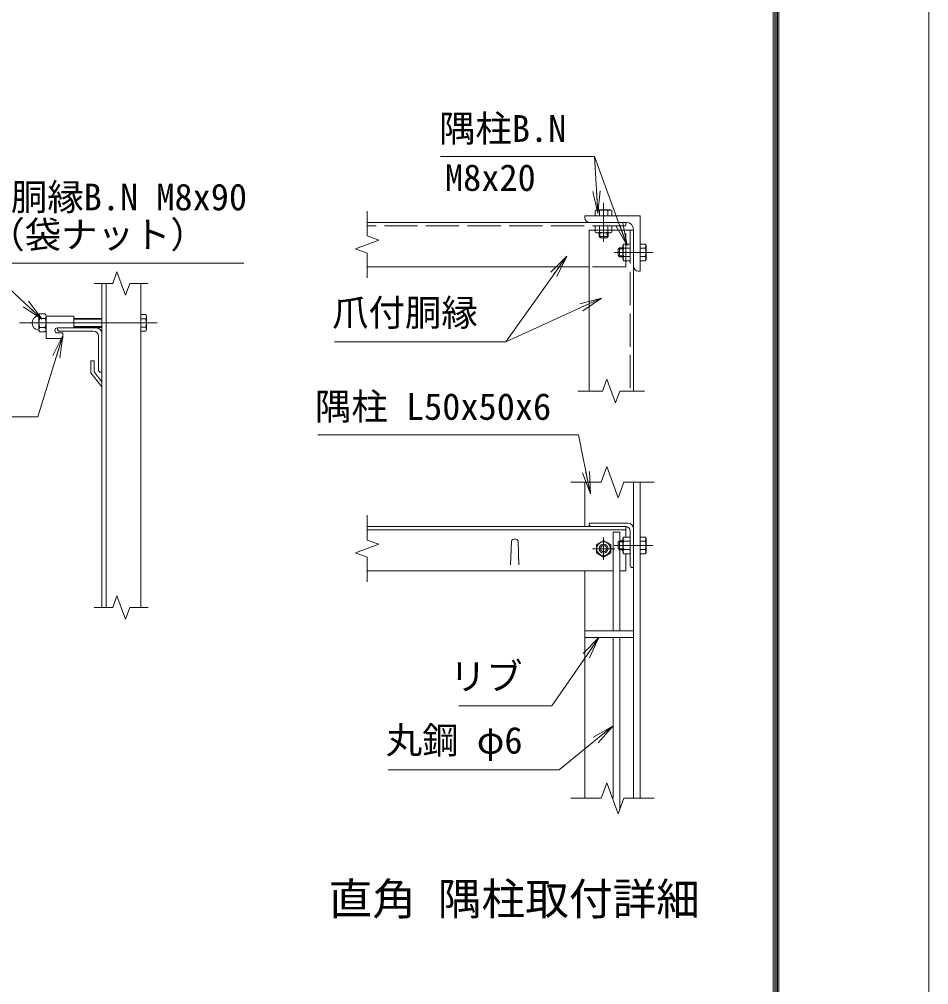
# Model space of a CAD drawing. Units: millimetres, scale not verified. Extents: x -4200 to 4200, y -2970 to 2970.
# Drawn here: x 2561 to 4200, y -566 to 1174 of the extents above; entities that cross this region are included whole.
import ezdxf
from ezdxf.enums import TextEntityAlignment as Align

# ---------------------------------------------------------------- set-up
doc = ezdxf.new("R2010")
doc.units = ezdxf.units.MM
doc.header["$LTSCALE"] = 10
doc.linetypes.add('DASHED', pattern=[7.5, 6, -1.5])
doc.linetypes.add('USER1', pattern=[50.8, 31.75, -6.35, 6.35, -6.35])
for name, color, linetype, lineweight in [('0-0_D-STR1', 1, 'Continuous', 18), ('0-1_D-BMK', 2, 'USER1', 13), ('0-2_D-STR-DIM', 7, 'Continuous', 13), ('0-3_D-STR3', 3, 'Continuous', 13), ('0-7_D-STR-TXT', 7, 'Continuous', 13), ('0-8_0', 7, 'Continuous', 18), ('0-B_D-TTL', 7, 'Continuous', 18)]:
    doc.layers.add(name, color=color, linetype=linetype, lineweight=lineweight)
doc.layers.add('0-9_D-TTL-TXT', color=7, linetype='Continuous')
doc.styles.add('ＭＳ ゴシック', font='')
doc.styles.get('ＭＳ ゴシック').set_extended_font_data('MS Gothic')

# ---------------------------------------------------------------- blocks, each defined once
blk = doc.blocks.new('_Open')
at = {"layer": '0-8_0'}
blk.add_line((-10, 1.667), (0, 0), dxfattribs=at)
blk.add_lwpolyline([(-10, -1.667), (0, 0), (-10, 0)], dxfattribs=at)

msp = doc.modelspace()

# ---------------------------------------------------------------- linework, layer by layer
at = {"layer": '0-0_D-STR1'}
for p, q in [((3580.2, 820.23), (3680.2, 820.23)), ((3580.2, 817.23), (3580.2, 820.23)), ((3680.2, 820.23), (3680.2, 720.23)), ((3654.2, 808.23), (3188.2, 808.23)), ((3655.2, 808.23), (3589.2, 808.23)), ((3588.2, 794.23), (3588.2, 504.23)), ((3668.2, 729.23), (3668.2, 795.23)), ((3588.2, 728.23), (3188.2, 728.23)), ((3680.2, 720.23), (3677.2, 720.23)), ((2710.11, 114.07), (2710.11, 698.02)), ((2718.11, 114.07), (2718.11, 698.02)), ((2780.11, 114.07), (2780.11, 698.02)), ((2630.11, 618.02), (2700.11, 618.02)), ((2630.11, 616.02), (2630.11, 618.02)), ((2634.11, 612.02), (2695.11, 612.02)), ((2704.11, 603.02), (2704.11, 542.02)), ((2710.11, 608.02), (2710.11, 538.02)), ((2696.11, 558.77), (2690.11, 558.77)), ((2690.11, 558.77), (2690.11, 536.77)), ((2696.11, 558.77), (2696.11, 539.02)), ((2690.11, 536.77), (2710.11, 511.77)), ((2696.11, 539.02), (2710.11, 520.92)), ((2708.11, 538.02), (2710.11, 538.02)), ((2710.11, 520.92), (2710.11, 511.77)), ((3580.2, 260.06), (3580.2, 340.06)), ((3668.2, 340.06), (3668.2, -229.94)), ((3680.2, 340.06), (3680.2, -229.94)), ((3658.2, 266.06), (3588.2, 266.06)), ((3588.2, 264.06), (3588.2, 266.06)), ((3654.2, 260.06), (3188.2, 260.06)), ((3654.2, 254.06), (3188.2, 254.06)), ((3653.2, 260.06), (3592.2, 260.06)), ((3654.2, 241.07), (3654.2, 260.06)), ((3662.2, 190.06), (3662.2, 251.06)), ((3668.2, 186.06), (3668.2, 256.06)), ((3448.2, 233.8), (3446.7, 190.8)), ((3460.2, 233.8), (3461.7, 190.8)), ((3654.2, 180.06), (3654.2, 211.04)), ((3631.47, 180.06), (3188.2, 180.06)), ((3580.2, -229.94), (3580.2, 180.06)), ((3654.2, 180.06), (3643.47, 180.06)), ((3666.2, 186.06), (3668.2, 186.06)), ((3580.2, 72.06), (3668.2, 72.06)), ((3580.2, 60.06), (3668.2, 60.06))]:
    msp.add_line(p, q, dxfattribs=at)
at = {"layer": '0-0_D-STR1', "linetype": 'DASHED'}
for p, q in [((3654.2, 802.23), (3188.2, 802.23)), ((3654.2, 728.23), (3654.2, 808.23)), ((3662.2, 794.23), (3662.2, 504.23)), ((3654.2, 728.23), (3588.2, 728.23))]:
    msp.add_line(p, q, dxfattribs=at)
at = {"layer": '0-0_D-STR1'}
msp.add_lwpolyline([(3588.2, 794.23), (3668.2, 794.23), (3668.2, 504.23)], dxfattribs=at)
for centre, radius, start, end in [((3589.2, 817.23), 9, 180, 270), ((3655.2, 795.23), 13, 360, 90), ((3677.2, 729.23), 9, 180, 270), ((2634.11, 616.02), 4, 180, 270), ((2695.11, 603.02), 9, 0, 90), ((2700.11, 608.02), 10, 0, 90), ((2708.11, 542.02), 4, 180, 270), ((3592.2, 264.06), 4, 180, 270), ((3658.2, 256.06), 10, 0, 90), ((3653.2, 251.06), 9, 0, 90), ((3454.2, 231.3), 6.5, 22.61986, 157.38014), ((3666.2, 190.06), 4, 180, 270)]:
    msp.add_arc(centre, radius, start, end, dxfattribs=at)
at = {"layer": '0-1_D-BMK'}
for p, q in [((3614.2, 773.23), (3614.2, 843.23)), ((3633.2, 754.23), (3703.2, 754.23)), ((2561.65, 627.02), (2810.11, 627.02)), ((3614.2, 200.06), (3614.2, 240.06)), ((3634.2, 220.06), (3594.2, 220.06)), ((3633.2, 226.06), (3703.2, 226.06)), ((3692.2, 226.06), (3656.2, 226.06))]:
    msp.add_line(p, q, dxfattribs=at)
at = {"layer": '0-2_D-STR-DIM'}
for p, q in [((3188.2, 828.49), (3188.2, 783.88)), ((3188.2, 753.09), (3188.2, 708.49)), ((2696.61, 698.02), (2729.72, 698.02)), ((2760.5, 698.02), (2793.61, 698.02)), ((3612.55, 504.23), (3620.25, 525.37)), ((3620.25, 525.37), (3635.64, 483.08)), ((3567.94, 504.23), (3612.55, 504.23)), ((3635.64, 483.08), (3643.33, 504.23)), ((3643.33, 504.23), (3687.94, 504.23)), ((3619.94, 368.25), (3609.68, 340.06)), ((3640.46, 311.87), (3619.94, 368.25)), ((3609.68, 340.06), (3555.2, 340.06)), ((3650.72, 340.06), (3640.46, 311.87)), ((3705.2, 340.06), (3650.72, 340.06)), ((3188.2, 280.32), (3188.2, 235.71)), ((3188.2, 204.93), (3188.2, 160.32)), ((2737.42, 135.21), (2729.72, 114.07)), ((2752.81, 92.93), (2737.42, 135.21)), ((2696.61, 114.07), (2729.72, 114.07)), ((2760.5, 114.07), (2752.81, 92.93)), ((2760.5, 114.07), (2793.61, 114.07)), ((3609.68, -229.94), (3555.2, -229.94)), ((3705.2, -229.94), (3650.72, -229.94))]:
    msp.add_line(p, q, dxfattribs=at)
for points in [[(3188.2, 783.88), (3209.35, 776.18), (3167.06, 760.79), (3188.2, 753.09)], [(2760.5, 698.02), (2752.81, 676.87), (2737.42, 719.16), (2729.72, 698.02)], [(3188.2, 235.71), (3209.35, 228.01), (3167.06, 212.62), (3188.2, 204.93)], [(3650.72, -229.94), (3640.46, -258.13), (3619.94, -201.75), (3609.68, -229.94)]]:
    msp.add_lwpolyline(points, dxfattribs=at)
at = {"layer": '0-3_D-STR3'}
for p, q in [((3601.6, 830.83), (3599.19, 829.43)), ((3599.19, 820.23), (3599.19, 829.43)), ((3629.21, 820.23), (3599.19, 820.23)), ((3626.8, 830.83), (3601.6, 830.83)), ((3606.7, 820.23), (3606.7, 829.43)), ((3621.71, 820.23), (3621.71, 829.43)), ((3626.8, 830.83), (3629.21, 829.43)), ((3629.21, 820.23), (3629.21, 829.43)), ((3599.19, 802.23), (3599.19, 790.68)), ((3599.19, 802.23), (3629.21, 802.23)), ((3606.7, 802.23), (3606.7, 790.68)), ((3621.71, 802.23), (3621.71, 790.68)), ((3629.21, 802.23), (3629.21, 790.68)), ((3599.19, 790.68), (3601.7, 789.23)), ((3601.7, 789.23), (3626.7, 789.23)), ((3606.2, 789.23), (3606.2, 782.63)), ((3607.7, 789.23), (3607.7, 781.13)), ((3620.7, 789.23), (3620.7, 781.13)), ((3622.2, 789.23), (3622.2, 782.63)), ((3629.21, 790.68), (3626.7, 789.23)), ((3619.8, 780.23), (3608.6, 780.23)), ((3622.2, 782.63), (3619.8, 780.23)), ((3649.2, 741.73), (3649.2, 766.73)), ((3662.2, 739.21), (3662.2, 769.24)), ((3680.2, 769.24), (3689.41, 769.24)), ((3680.2, 769.24), (3680.2, 739.21)), ((3690.8, 766.83), (3689.41, 769.24)), ((3690.8, 766.83), (3690.8, 741.63)), ((3642.6, 762.23), (3640.2, 759.83)), ((3640.2, 759.83), (3640.2, 748.63)), ((3642.6, 746.23), (3640.2, 748.63)), ((3649.2, 760.73), (3641.1, 760.73)), ((3642.6, 762.23), (3642.6, 746.23)), ((3649.2, 762.23), (3642.6, 762.23)), ((3662.2, 761.73), (3650.65, 761.73)), ((3680.2, 761.73), (3689.41, 761.73)), ((3649.2, 747.73), (3641.1, 747.73)), ((3649.2, 746.23), (3642.6, 746.23)), ((3662.2, 746.72), (3650.65, 746.72)), ((3680.2, 746.72), (3689.41, 746.72)), ((3680.2, 739.21), (3689.41, 739.21)), ((3690.8, 741.63), (3689.41, 739.21)), ((2596.61, 639.49), (2596.61, 614.79)), ((2596.61, 639.49), (2596.61, 614.79)), ((2607.61, 643.22), (2598.61, 643.22)), ((2598.61, 635.12), (2607.61, 635.12)), ((2609.61, 639.49), (2609.61, 614.79)), ((2609.61, 639.49), (2609.61, 614.79)), ((2609.61, 639.02), (2659.61, 639.02)), ((2609.61, 639.02), (2609.61, 599.02)), ((2659.61, 639.02), (2659.61, 618.02)), ((2710.11, 635.02), (2659.61, 635.02)), ((2710.11, 633.52), (2659.61, 633.52)), ((2780.11, 642.03), (2789.32, 642.03)), ((2780.11, 642.03), (2780.11, 612.01)), ((2780.11, 634.52), (2789.32, 634.52)), ((2790.71, 639.62), (2789.32, 642.03)), ((2790.71, 639.62), (2790.71, 614.42)), ((2598.61, 618.92), (2607.61, 618.92)), ((2607.61, 610.82), (2598.61, 610.82)), ((2630.11, 618.02), (2659.61, 618.02)), ((2710.11, 620.52), (2659.61, 620.52)), ((2710.11, 619.02), (2659.61, 619.02)), ((2780.11, 619.51), (2789.32, 619.51)), ((2780.11, 612.01), (2789.32, 612.01)), ((2790.71, 614.42), (2789.32, 612.01)), ((2609.61, 599.02), (2639.61, 599.02)), ((2630.11, 609.02), (2639.61, 609.02)), ((2639.61, 609.02), (2639.61, 599.02)), ((3631.47, 250.06), (3631.47, 72.06)), ((3643.47, 250.06), (3631.47, 250.06)), ((3643.47, 250.06), (3643.47, 234.06)), ((3642.6, 234.06), (3640.2, 231.66)), ((3640.2, 231.66), (3640.2, 220.46)), ((3649.2, 232.56), (3641.1, 232.56)), ((3649.2, 234.06), (3642.6, 234.06)), ((3650.65, 241.07), (3649.2, 238.56)), ((3649.2, 213.56), (3649.2, 238.56)), ((3662.2, 241.07), (3650.65, 241.07)), ((3662.2, 233.56), (3650.65, 233.56)), ((3662.2, 211.04), (3662.2, 241.07)), ((3680.2, 241.07), (3680.2, 211.04)), ((3680.2, 241.07), (3689.41, 241.07)), ((3680.2, 233.56), (3689.41, 233.56)), ((3690.8, 238.66), (3689.41, 241.07)), ((3690.8, 238.66), (3690.8, 213.46)), ((3649.2, 219.56), (3641.1, 219.56)), ((3649.2, 218.06), (3642.6, 218.06)), ((3643.47, 218.06), (3643.47, 72.06)), ((3650.65, 211.04), (3649.2, 213.56)), ((3662.2, 218.55), (3650.65, 218.55)), ((3662.2, 211.04), (3650.65, 211.04)), ((3680.2, 218.55), (3689.41, 218.55)), ((3680.2, 211.04), (3689.41, 211.04)), ((3690.8, 213.46), (3689.41, 211.04)), ((3631.47, 60.06), (3631.47, -229.94)), ((3643.47, 60.06), (3643.47, -249.88))]:
    msp.add_line(p, q, dxfattribs=at)
for points in [[(3622.2, 782.63), (3606.2, 782.63), (3608.6, 780.23)], [(3662.2, 769.24), (3650.65, 769.24), (3649.2, 766.73)], [(3662.2, 739.21), (3650.65, 739.21), (3649.2, 741.73)], [(3642.6, 234.06), (3642.6, 218.06), (3640.2, 220.46)]]:
    msp.add_lwpolyline(points, dxfattribs=at)
msp.add_lwpolyline([(3627.2, 227.56), (3614.2, 235.07), (3601.2, 227.56), (3601.2, 212.55), (3614.2, 205.04), (3627.2, 212.55)], close=True, dxfattribs=at)
for radius in [12.5, 8, 5.6]:
    msp.add_circle((3614.2, 220.06), radius, dxfattribs=at)
for centre, radius, start, end in [((3602.94, 823.95), 6.64, 55.61585, 124.38415), ((3614.2, 805.76), 24.84, 72.4121, 107.5879), ((3625.46, 823.95), 6.64, 55.61585, 124.38415), ((3602.94, 796.16), 6.64, 235.61585, 304.38416), ((3614.2, 814.35), 24.84, 252.4121, 287.5879), ((3625.46, 796.16), 6.64, 235.61586, 304.38414), ((3656.14, 765.48), 6.64, 145.61586, 214.38414), ((3683.93, 765.48), 6.64, 325.61585, 34.38415), ((3674.33, 754.23), 24.84, 162.4121, 197.5879), ((3665.73, 754.23), 24.84, 342.4121, 17.5879), ((3656.14, 742.97), 6.64, 145.61584, 214.38415), ((3683.93, 742.97), 6.64, 325.61585, 34.38415), ((2597.61, 627.02), 13, 97.16806, 262.83194), ((2595.87, 640.91), 1, 277.16806, 350.16084), ((2601.69, 639.17), 5.08, 127.21089, 232.78911), ((2614.02, 627.02), 17.4, 152.26063, 207.73937), ((2592.21, 627.02), 17.4, 332.26063, 27.73937), ((2604.54, 639.17), 5.08, 307.21089, 52.78911), ((2783.84, 638.28), 6.64, 325.61585, 34.38415), ((2765.64, 627.02), 24.84, 342.4121, 17.5879), ((2595.87, 613.13), 1, 16.57981, 82.83194), ((2601.71, 614.87), 5.1, 127.42505, 232.57495), ((2604.51, 614.87), 5.1, 307.42505, 52.57495), ((2630.11, 613.52), 4.5, 90, 270), ((2783.84, 615.76), 6.64, 325.61585, 34.38415), ((3656.14, 237.31), 6.64, 145.61586, 214.38414), ((3674.33, 226.06), 24.84, 162.4121, 197.5879), ((3683.93, 237.31), 6.64, 325.61585, 34.38415), ((3665.73, 226.06), 24.84, 342.4121, 17.5879), ((3656.14, 214.8), 6.64, 145.61584, 214.38415), ((3683.93, 214.8), 6.64, 325.61585, 34.38415)]:
    msp.add_arc(centre, radius, start, end, dxfattribs=at)
at = {"layer": '0-7_D-STR-TXT'}
for p, q in [((3597.83, 926.98), (3603.87, 826.56)), ((3438.2, 593.15), (3608.88, 670.92))]:
    msp.add_line(p, q, dxfattribs=at)
for points in [[(3320.51, 926.98), (3597.83, 926.98), (3655.76, 768.63)], [(2966.05, 734.91), (2493.81, 734.91), (2601.03, 635.25)], [(3129.16, 593.15), (3438.2, 593.15), (3546.7, 745.82)], [(2351.22, 457.47), (2595.04, 457.47), (2639.36, 602.62)], [(3099.26, 425.32), (3568.97, 425.32), (3590.02, 320.86)], [(3353.19, -63.11), (3520.87, -63.11), (3604.8, 58.41)], [(3226.16, -178.63), (3534.19, -178.63), (3629.92, -100.63)]]:
    msp.add_lwpolyline(points, dxfattribs=at)
at = {"layer": '0-B_D-TTL', "color": 2}
msp.add_lwpolyline([(-4200, 2970), (4200, 2970), (4200, -2970), (-4200, -2970)], close=True, dxfattribs=at)
at = {"layer": '0-B_D-TTL'}
for points in [[(-3930, 2750), (3930, 2750), (3930, -2750), (-3930, -2750)], [(-3927.5, 2747.5), (3927.5, 2747.5), (3927.5, -2747.5), (-3927.5, -2747.5)], [(-3925, 2745), (3925, 2745), (3925, -2745), (-3925, -2745)], [(-3922.5, 2742.5), (3922.5, 2742.5), (3922.5, -2742.5), (-3922.5, -2742.5)], [(-3920, 2740), (3920, 2740), (3920, -2740), (-3920, -2740)]]:
    msp.add_lwpolyline(points, close=True, dxfattribs=at)

# ---------------------------------------------------------------- block references
at = {"layer": '0-7_D-STR-TXT', "xscale": 4, "yscale": 4}
for p, rotation in [((3603.99, 824.57), 273.44298), ((3656.45, 766.75), 290.09456), ((3547.86, 747.45), 54.59875), ((2602.5, 633.89), 317.09684), ((3610.7, 671.75), 24.49506), ((2639.94, 604.54), 73.01941), ((3590.41, 318.9), 281.3911), ((3605.94, 60.06), 55.36729), ((3631.47, -99.37), 39.17151)]:
    msp.add_blockref('_Open', p, dxfattribs=dict(at, rotation=rotation))

# ---------------------------------------------------------------- texts
at = {"layer": '0-7_D-STR-TXT', "style": 'ＭＳ ゴシック'}
for s, p in [('隅柱B.N', (3317.72, 939.06)), ('M8x20', (3328.41, 850.58)), ('胴縁B.N M8x90', (2546.25, 815.63)), ('（袋ナット）', (2505.64, 747.75)), ('爪付胴縁', (3125.1, 607.14)), ('隅柱 L50x50x6', (3094.19, 437.91)), ('リブ', (3336.95, -48.75)), ('丸鋼 φ6', (3221.85, -163.76))]:
    msp.add_text(s, height=48.09, dxfattribs=at).set_placement(p, align=Align.BOTTOM_LEFT)
at = {"layer": '0-9_D-TTL-TXT', "style": 'ＭＳ ゴシック'}
msp.add_text('直角 隅柱取付詳細', height=57.7, dxfattribs=at).set_placement((3118.85, -457.53), align=Align.BOTTOM_LEFT)

doc.saveas('drawing.dxf')
